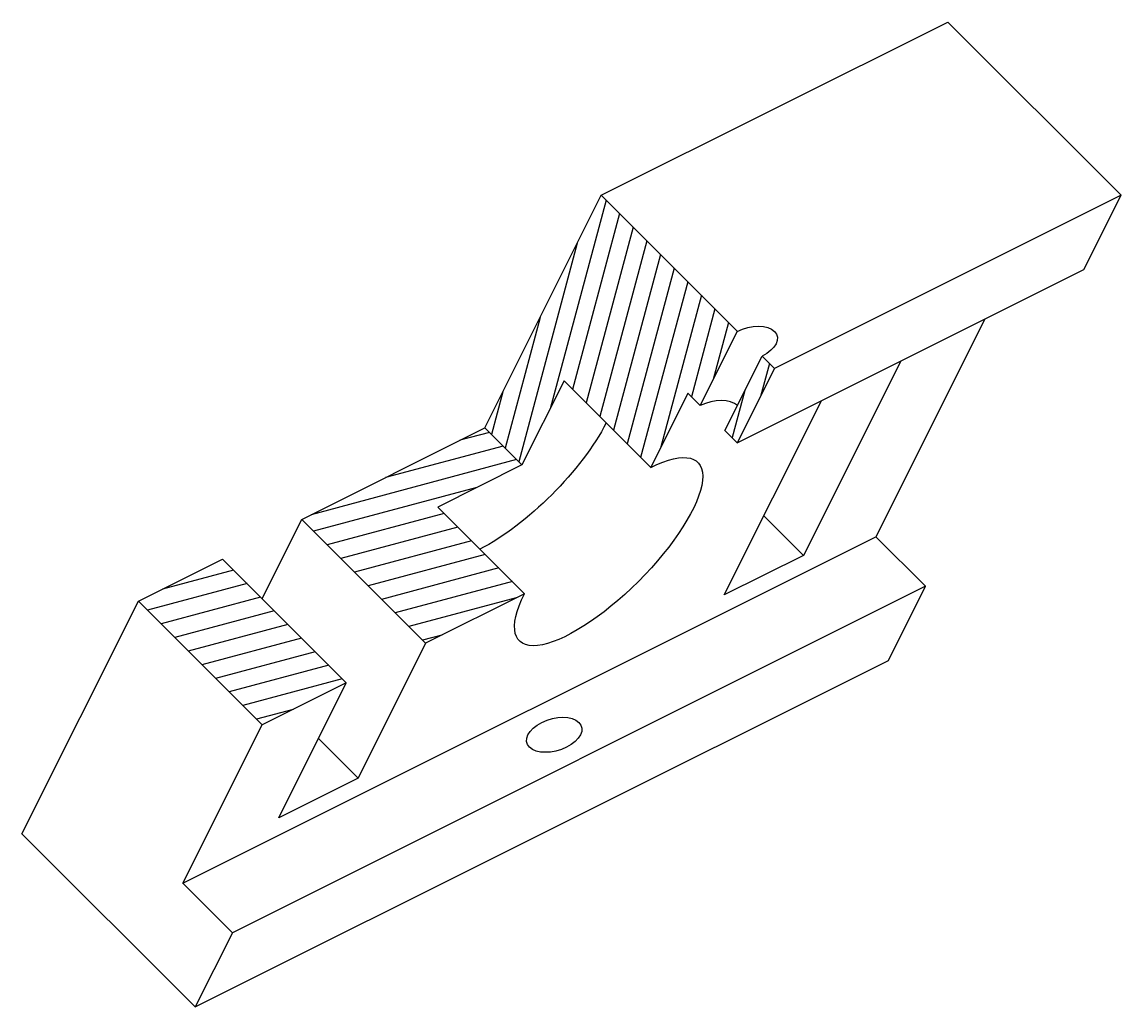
# Model space of a CAD drawing. Header units: millimetres. Extents: x 0 to 148, y -23 to 109.
import ezdxf

# ---------------------------------------------------------------- set-up
doc = ezdxf.new("R2010")
doc.units = ezdxf.units.MM
doc.layers.add('PV-21B', color=7, linetype='Continuous')

# ---------------------------------------------------------------- blocks, each defined once
blk = doc.blocks.new('*U11')
at = {"layer": 'PV-21B'}
for p, q in [((78, 86, -8), (124.67, 109.33, 15.33)), ((148, 86, 62), (124.67, 109.33, 15.33)), ((62.33, 54.67, 7.67), (78, 86, -8)), ((78, 86, -8), (96.33, 67.67, 28.67)), ((148, 86, 62), (101.33, 62.67, 38.67)), ((143, 76, 67), (148, 86, 62)), ((96.33, 52.67, 43.67), (143, 76, 67)), ((129.67, 69.33, 60.33), (115, 40, 75)), ((96.33, 67.67, 28.67), (91.33, 57.67, 33.67)), ((94.67, 54.33, 40.33), (99.67, 64.33, 35.33)), ((99.67, 64.33, 35.33), (101.33, 62.67, 38.67)), ((118.33, 63.67, 54.67), (105.25, 37.5, 67.75)), ((101.33, 62.67, 38.67), (96.33, 52.67, 43.67)), ((73, 61, 12), (67.33, 49.67, 17.67)), ((84.67, 49.33, 35.33), (73, 61, 12)), ((89.67, 59.33, 30.33), (84.67, 49.33, 35.33)), ((91.33, 57.67, 33.67), (89.67, 59.33, 30.33)), ((94.58, 32.16, 62.42), (107.67, 58.33, 49.33)), ((37.67, 42.33, -4.67), (62.33, 54.67, 7.67)), ((67.33, 49.67, 17.67), (62.33, 54.67, 7.67)), ((96.33, 52.67, 43.67), (94.67, 54.33, 40.33)), ((67.33, 49.67, 17.67), (56, 44, 12)), ((56, 44, 12), (67.67, 32.33, 35.33)), ((32.33, 31.67, 0.67), (37.67, 42.33, -4.67)), ((54.33, 25.67, 28.67), (37.67, 42.33, -4.67)), ((99.92, 42.83, 57.08), (105.25, 37.5, 67.75)), ((21.67, -6.67, 28.33), (115, 40, 75)), ((115, 40, 75), (121.67, 33.33, 88.33)), ((15.67, 31.33, -15.67), (27, 37, -10)), ((27, 37, -10), (43.67, 20.33, 23.33)), ((105.25, 37.5, 67.75), (94.58, 32.16, 62.42)), ((121.67, 33.33, 88.33), (28.33, -13.33, 41.67)), ((116.67, 23.33, 93.33), (121.67, 33.33, 88.33)), ((0, 0), (15.67, 31.33, -15.67)), ((32.33, 14.67, 17.67), (15.67, 31.33, -15.67)), ((67.67, 32.33, 35.33), (54.33, 25.67, 28.67)), ((54.33, 25.67, 28.67), (45.25, 7.5, 37.75)), ((23.33, -23.33, 46.67), (116.67, 23.33, 93.33)), ((43.67, 20.33, 23.33), (32.33, 14.67, 17.67)), ((34.58, 2.16, 32.42), (43.67, 20.33, 23.33)), ((21.67, -6.67, 28.33), (32.33, 14.67, 17.67)), ((39.92, 12.83, 27.08), (45.25, 7.5, 37.75)), ((45.25, 7.5, 37.75), (34.58, 2.16, 32.42)), ((23.33, -23.33, 46.67), (0, 0)), ((28.33, -13.33, 41.67), (21.67, -6.67, 28.33)), ((28.33, -13.33, 41.67), (23.33, -23.33, 46.67))]:
    blk.add_line(p, q, dxfattribs=at)
at = {"layer": 'PV-21B', "extrusion": (0.57735, -0.57735, -0.57735)}
for centre, major_axis, start_param, end_param in [((98, 66, 32), (3.54, 0, 3.54), -2.356194, 0.785398), ((67.33, 49.67, 17.67), (-12.02, -12.02), -2.356194, -0.785398), ((79, 38, 41), (12.02, 12.02), -0.785398, 3.926991), ((71.67, 13.33, 58.33), (3.54, 0, 3.54), -3.926991, 2.356194)]:
    blk.add_ellipse(centre, major_axis=major_axis, ratio=0.57735, start_param=start_param, end_param=end_param, dxfattribs=at)
at = {"layer": 'PV-21B', "extrusion": (-0.57735, 0.57735, 0.57735)}
blk.add_ellipse((93, 56, 37), major_axis=(-3.54, 0, -3.54), ratio=0.57735, start_param=-2.356194, end_param=-0.785398, dxfattribs=at)

msp = doc.modelspace()

# ---------------------------------------------------------------- hatches: boundary and pattern name
at = {"layer": 'PV-21B', "extrusion": (-0.57735, 0.57735, 0.57735)}
h = msp.add_hatch(dxfattribs=at)
h.set_pattern_fill('ANSI31', color=256)
h.paths.add_polyline_path([(-94.75, 43.27), (-105.36, 37.15), (-105.36, 41.23), (-115.97, 35.11), (-115.97, -9.8), (-82.73, 9.39), (-82.73, 21.64), (-94.75, 14.7)])
h = msp.add_hatch(dxfattribs=at)
h.set_pattern_fill('ANSI31', color=256)
h.paths.add_polyline_path([(-105.36, 49.4), (-105.36, 53.48), (-115.97, 47.36), (-115.97, 43.27)])
h = msp.add_hatch(dxfattribs=at)
h.set_pattern_fill('ANSI31', color=256, angle=90)
h.paths.add_polyline_path([(-56.57, 35.11), (-70.71, 43.27), (-70.71, 14.7), (-82.73, 21.64), (-82.73, 9.39), (-56.57, -5.72)])
h.paths.add_polyline_path([(-33.23, 21.64), (-45.25, 28.58), (-45.25, -12.25), (-33.23, -19.19)])

# ---------------------------------------------------------------- block references
at = {"layer": 'PV-21B'}
msp.add_blockref('*U11', (0, 0), dxfattribs=at)

doc.saveas('drawing.dxf')
